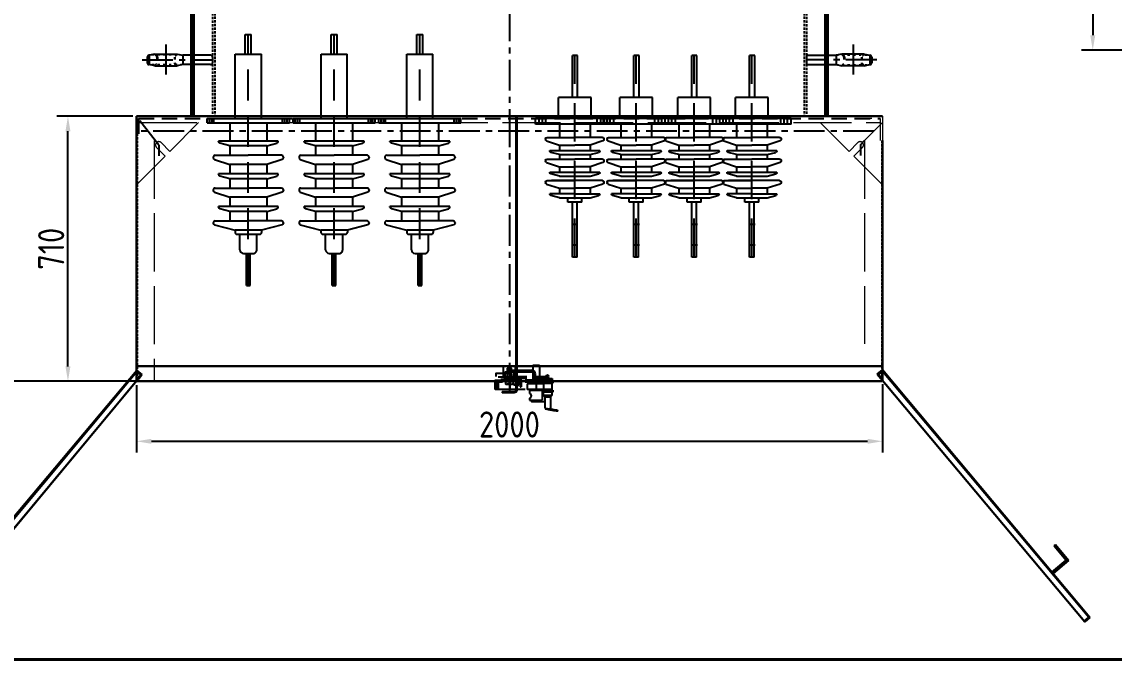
# Model space of a CAD drawing. Header units: millimetres. Extents: x 45841 to 102963, y -329287 to -163666.
# Drawn here: x 69249 to 72177, y -171162 to -169450 of the extents above; entities that cross this region are included whole.
import ezdxf

# ---------------------------------------------------------------- set-up
doc = ezdxf.new("R2010")
doc.units = ezdxf.units.MM
doc.header["$LTSCALE"] = 13
for name, pattern in [('ACAD_ISO02W100', [15, 12, -3]), ('ACAD_ISO03W100', [1.18, 0.47, -0.71]), ('C_CENTER_L', [3.45, 1.5, -0.15, 0.15, -0.15, 1.5]), ('CENTER', [50.8, 31.75, -6.35, 6.35, -6.35]), ('CENTERX2', [101.6, 63.5, -12.7, 12.7, -12.7]), ('DASHED', [0.75, 0.5, -0.25]), ('HIDDEN', [9.525, 6.35, -3.175])]:
    doc.linetypes.add(name, pattern=pattern)
doc.layers.get('0').update_dxf_attribs({"color": 1, "linetype": 'CENTER'})
for name, color, linetype in [('1', 4, 'Continuous'), ('4', 2, 'HIDDEN'), ('4虚线层', 6, 'DASHED'), ('PDF_几何图形', 7, 'Continuous'), ('粗实线', 4, 'Continuous'), ('虚线', 6, 'HIDDEN')]:
    doc.layers.add(name, color=color, linetype=linetype)
doc.layers.add('标注、文本', color=3, linetype='Continuous', lineweight=25)
doc.styles.get("Standard").update_dxf_attribs({"font": 'gbenor.shx', "bigfont": 'gbcbig.shx'})
doc.dimstyles.new('1-15', dxfattribs={"dimscale": 20, "dimtxt": 3.5, "dimasz": 2, "dimexe": 1.5, "dimexo": 0.5, "dimgap": 0.5, "dimtad": 1, "dimtoh": 1, "dimdec": 1, "dimdsep": 46, "dimtxsty": 'Standard', "dimcen": 2.5, "dimclrd": 3, "dimclre": 3, "dimclrt": 3, "dimadec": 0, "dimazin": 2, "dimtfac": 1, "dimtdec": 1, "dimtmove": 0, "dimatfit": 2, "dimfxl": 1, "dimarcsym": 0})

# ---------------------------------------------------------------- blocks, each defined once
blk = doc.blocks.new('A$C01AF0FBC')
at = {"layer": '1', "color": 1, "linetype": 'CENTERX2', "lineweight": -3, "ltscale": 0.1}
blk.add_line((20, 740), (20, 0), dxfattribs=at)
at = {"layer": '粗实线', "lineweight": 30}
for p, q in [((38, 740), (38, 7)), ((40, 740), (40, 7)), ((0, 2), (33, 2)), ((0, 2), (0, 0)), ((0, 0), (33, 0))]:
    blk.add_line(p, q, dxfattribs=at)
for radius in [7, 5]:
    blk.add_arc((33, 7), radius, 270, 0, dxfattribs=at)
blk = doc.blocks.new('A$C62CB6CE0')
at = {"layer": 'PDF_几何图形'}
for p, q in [((22.3, 119.3), (54.2, 119.3)), ((22.3, 119.3), (22.3, 89.9)), ((54.2, 119.3), (54.2, 89.9)), ((101.2, 122.2), (101.2, 108.9)), ((101.2, 122.2), (119, 122.2)), ((119, 122.2), (119, 86.6)), ((3.7, 101.1), (32.7, 101.1)), ((65.8, 89.9), (8.7, 89.9)), ((23.6, 92), (64.5, 92)), ((64.5, 89.9), (23.6, 89.9)), ((26.9, 104), (26.9, 85.3)), ((33.1, 104), (26.9, 104)), ((33.1, 114.7), (33.1, 104)), ((33.1, 112.2), (33.9, 111.4)), ((43.8, 111.4), (33.1, 111)), ((33.9, 111.4), (33.1, 111)), ((33.1, 111), (33.9, 110.6)), ((43.8, 110.6), (33.1, 110.2)), ((33.9, 110.6), (33.1, 110.2)), ((33.1, 108.5), (33.9, 108.1)), ((33.1, 101.5), (33.9, 101.1)), ((33.1, 98.6), (33.1, 80.4)), ((43, 112.2), (33.9, 111.4)), ((43, 111), (33.9, 110.6)), ((43, 110.2), (33.9, 109.7)), ((43, 109.3), (33.9, 108.9)), ((43, 108.5), (33.9, 108.1)), ((43, 107.7), (33.9, 107.3)), ((43, 106.9), (33.9, 106.4)), ((43, 105.6), (33.9, 105.2)), ((43, 104.8), (33.9, 104.4)), ((43, 104), (33.9, 103.5)), ((43, 103.1), (33.9, 102.7)), ((43, 102.3), (33.9, 101.9)), ((43, 101.5), (33.9, 101.1)), ((43, 101.5), (33.9, 101.1)), ((43, 101.5), (33.9, 101.1)), ((43, 100.7), (33.9, 100.2)), ((43, 99.4), (33.9, 99)), ((43.8, 111.4), (43, 111)), ((43, 111), (43.8, 110.6)), ((43.8, 110.6), (43, 110.2)), ((43.8, 109.7), (43, 109.3)), ((43.8, 108.9), (43, 108.5)), ((43.8, 108.1), (43, 107.7)), ((43.8, 107.3), (43, 106.9)), ((43.8, 106.4), (43, 105.6)), ((43.8, 105.2), (43, 104.8)), ((43.8, 104.4), (43, 104)), ((43.8, 103.5), (43, 103.1)), ((43.8, 102.7), (43, 102.3)), ((43.8, 101.9), (43, 101.5)), ((43.8, 101.1), (43, 100.7)), ((43.8, 100.2), (43, 99.4)), ((49.6, 104), (43.8, 104)), ((43.8, 99), (43.8, 80.4)), ((44.9, 109.3), (44.9, 104.8)), ((44.9, 109.3), (49.5, 109.3)), ((49.5, 104.8), (44.9, 104.8)), ((44.9, 92), (85.9, 92)), ((85.9, 89.9), (44.9, 89.9)), ((49.5, 109.3), (99.1, 109.3)), ((49.5, 104.8), (99.1, 104.8)), ((49.6, 104), (49.6, 85.3)), ((55.3, 104), (55.3, 87.4)), ((55.3, 104), (57.3, 104)), ((57.3, 104), (57.3, 87.4)), ((65.8, 89.9), (65.8, 87.4)), ((101.2, 104.4), (101.2, 82)), ((101.6, 92), (142.5, 92)), ((142.5, 89.9), (101.6, 89.9)), ((103.7, 100.2), (103.7, 91.1)), ((108.2, 100.2), (108.2, 91.1)), ((0, 82.5), (26.9, 82.5)), ((0, 82.5), (0, 57.6)), ((2.1, 80.4), (26.9, 80.4)), ((2.1, 80.4), (2.1, 55.2)), ((3.7, 57.6), (3.7, 76.7)), ((6.6, 80.4), (6.6, 55.2)), ((8.7, 77.9), (20.3, 77.9)), ((8.7, 77.9), (8.7, 57.6)), ((15.7, 85.3), (56.7, 85.3)), ((20.3, 80.4), (20.3, 77.9)), ((23.6, 87.4), (64.5, 87.4)), ((26.9, 80.4), (49.6, 80.4)), ((26.9, 80.4), (26.9, 78.3)), ((26.9, 78.3), (49.6, 78.3)), ((28.1, 78.3), (28.1, 73.4)), ((38.5, 78.3), (38.5, 73.4)), ((43, 82.5), (69.9, 82.5)), ((43, 80.4), (67.8, 80.4)), ((43.4, 71.3), (47.1, 71.3)), ((44.9, 87.4), (85.9, 87.4)), ((47.6, 71.7), (47.1, 71.3)), ((48.8, 78.3), (48.8, 73.4)), ((49.6, 80.4), (49.6, 78.3)), ((50.7, 71.7), (61.9, 71.7)), ((50.7, 71.7), (50.7, 69.2)), ((64.4, 69.2), (50.7, 69.2)), ((61.9, 85.3), (61.9, 71.7)), ((61.9, 85.3), (61.9, 71.7)), ((72.4, 85.3), (61.9, 85.3)), ((61.9, 69.2), (64.4, 69.2)), ((61.9, 69.2), (64.4, 69.2)), ((64.4, 69.2), (61.9, 69.2)), ((64.4, 87.4), (64.4, 69.2)), ((64.4, 87.4), (64.4, 69.2)), ((67.8, 80.4), (67.8, 64.3)), ((67.8, 64.3), (69.9, 64.3)), ((69.9, 82.5), (69.9, 64.3)), ((80.9, 82), (80.9, 76.7)), ((80.9, 82), (81.3, 82)), ((81.3, 76.7), (80.9, 76.7)), ((81.3, 82), (81.3, 76.7)), ((130.5, 82), (81.3, 82)), ((130.5, 76.7), (81.3, 76.7)), ((130.1, 72.1), (86.7, 72.1)), ((86.7, 72.1), (86.7, 57.6)), ((101.6, 87.4), (142.5, 87.4)), ((104.5, 76.7), (104.5, 72.1)), ((110.3, 80.4), (110.3, 55.2)), ((115.7, 76.7), (115.7, 72.1)), ((127.7, 76.7), (127.7, 73.8)), ((127.7, 73.8), (154.9, 73.8)), ((130.1, 73.8), (130.1, 57.6)), ((130.5, 82), (130.5, 76.7)), ((130.5, 82), (131.8, 82)), ((131.8, 76.7), (130.5, 76.7)), ((131.8, 82), (131.8, 76.7)), ((151.6, 82), (131.8, 82)), ((151.6, 76.7), (131.8, 76.7)), ((135.5, 84.1), (135.5, 78.3)), ((146.3, 84.1), (146.3, 78.3)), ((151.6, 82), (151.6, 76.7)), ((152.5, 73.8), (152.5, 57.6)), ((153.7, 86.6), (153.7, 82)), ((153.7, 76.7), (154.9, 76.7)), ((154.9, 76.7), (154.9, 73.8)), ((23.2, 57.6), (3.7, 57.6)), ((60, 57.6), (19, 57.6)), ((40.1, 57.6), (38, 57.6)), ((81.3, 57.6), (40.4, 57.6)), ((130.1, 57.6), (86.7, 57.6)), ((92.5, 55.2), (92.5, 46.5)), ((92.5, 55.2), (126.8, 55.2)), ((92.5, 46.5), (93.3, 46.5)), ((92.5, 33.7), (92.5, 28.3)), ((93.3, 33.7), (92.5, 33.7)), ((138, 57.6), (97, 57.6)), ((103.7, 57.6), (103.7, 55.2)), ((116.5, 57.6), (116.5, 55.2)), ((126.8, 55.2), (126.8, 28.3)), ((129.3, 47.3), (126.8, 47.3)), ((127.7, 55.2), (127.7, 49.8)), ((141.3, 55.2), (127.7, 55.2)), ((141.3, 49.8), (127.7, 49.8)), ((129.3, 41.9), (152.9, 41.9)), ((141.3, 57.6), (130.1, 57.6)), ((132.2, 57.6), (132.2, 55.2)), ((133.9, 37.4), (141.3, 37.4)), ((152.5, 57.6), (141.3, 57.6)), ((154.9, 55.2), (141.3, 55.2)), ((154.9, 49.8), (141.3, 49.8)), ((141.3, 37.4), (148.7, 37.4)), ((150.4, 57.6), (150.4, 55.2)), ((152.9, 49), (152.9, 41.9)), ((152.9, 41.5), (152.9, 41.9)), ((154.9, 55.2), (154.9, 49.8)), ((92.5, 28.3), (126.8, 28.3)), ((133.9, 29.1), (133.9, 7.2)), ((148.7, 29.1), (148.7, 7.2))]:
    blk.add_line(p, q, dxfattribs=at)
for points in [[(3.7, 91.6), (3.7, 101.1), (4.1, 100.7)], [(33.1, 114.7), (43.8, 114.7), (43.8, 104)], [(33.1, 112.2), (43, 112.2), (43.8, 111.4)], [(43, 110.2), (43.8, 109.7), (33.1, 109.3)], [(33.1, 110.2), (33.9, 109.7), (33.1, 109.3)], [(43, 109.3), (43.8, 108.9), (33.1, 108.5)], [(33.1, 109.3), (33.9, 108.9), (33.1, 108.5)], [(43, 108.5), (43.8, 108.1), (33.1, 107.7)], [(43, 108.5), (33.9, 108.1), (33.1, 107.7)], [(43, 107.7), (43.8, 107.3), (33.1, 106.9)], [(33.1, 107.7), (33.9, 107.3), (33.1, 106.9)], [(43, 106.9), (43.8, 106.4), (33.1, 105.6)], [(33.1, 106.9), (33.9, 106.4), (33.1, 105.6)], [(43, 105.6), (43.8, 105.2), (33.1, 104.8)], [(33.1, 105.6), (33.9, 105.2), (33.1, 104.8)], [(43, 104.8), (43.8, 104.4), (33.1, 104)], [(33.1, 104.8), (33.9, 104.4), (33.1, 104)], [(43, 104), (43.8, 103.5), (33.1, 103.1)], [(33.1, 104), (33.9, 103.5), (33.1, 103.1)], [(43, 103.1), (43.8, 102.7), (33.1, 102.3)], [(33.1, 103.1), (33.9, 102.7), (33.1, 102.3)], [(43, 102.3), (43.8, 101.9), (33.1, 101.5)], [(33.1, 102.3), (33.9, 101.9), (33.1, 101.5)], [(43, 101.5), (43.8, 101.1), (33.1, 100.7)], [(43, 101.5), (33.9, 101.1), (33.1, 100.7)], [(43, 100.7), (43.8, 100.2), (33.1, 99.4)], [(33.1, 100.7), (33.9, 100.2), (33.1, 99.4)], [(43, 99.4), (43.8, 99), (33.1, 98.6)], [(33.1, 99.4), (33.9, 99), (33.1, 98.6)], [(40.1, 93.6), (40.1, 57.6), (40.5, 57.2)], [(108.2, 100.2), (100.4, 109.3), (99.1, 109.3)], [(103.7, 100.2), (103.7, 101.5), (103.3, 101.9), (103.3, 102.3), (102.8, 103.1), (102.4, 103.5), (102, 104), (101.6, 104.4), (100.8, 104.4), (100.4, 104.8), (99.1, 104.8)], [(103.7, 91.1), (111.5, 82), (112.8, 82)], [(108.2, 91.1), (108.2, 89.9), (109, 89.1), (109, 88.2), (109.5, 87.8), (109.9, 87.4), (110.7, 87.4), (111.1, 87), (111.5, 86.6), (112.8, 86.6), (153.7, 86.6)], [(28.1, 73.4), (28.5, 72.9), (28.9, 72.5), (29.4, 72.5), (29.8, 72.1), (30.2, 72.1), (30.6, 71.7), (31.4, 71.7), (31.8, 71.3), (33.1, 71.3)], [(28.1, 73.4), (28.1, 72.9), (28.5, 72.5), (28.5, 72.1), (28.9, 72.1), (28.9, 71.7), (29.4, 71.7)], [(28.9, 71.7), (29.8, 71.3), (33.1, 71.3)], [(43.4, 71.3), (33.1, 71.3), (34.7, 71.3), (35.2, 71.7), (36, 71.7), (36.4, 72.1), (36.8, 72.1), (37.2, 72.5), (37.6, 72.5), (38, 72.9), (38.5, 73.4)], [(38.5, 73.4), (38.9, 72.9), (39.7, 72.1), (40.1, 72.1), (40.9, 71.7), (41.8, 71.7), (42.2, 71.3), (43.4, 71.3)], [(43.4, 71.3), (45.1, 71.3), (45.5, 71.7), (46.3, 71.7), (46.7, 72.1), (47.1, 72.1), (47.6, 72.5), (48, 72.5), (48.4, 72.9), (48.8, 73.4)], [(47.6, 71.7), (47.6, 72.1), (48, 72.1), (48, 72.5), (48.4, 72.5), (48.4, 72.9), (48.8, 73.4)], [(151.6, 82), (153.7, 82), (153.7, 76.7), (151.6, 76.7)], [(93.3, 46.5), (94.2, 46.1), (95, 44.8), (96.2, 43.2), (97, 39.9), (96.2, 36.5), (95, 34.9), (94.2, 34.1), (93.3, 33.7)], [(130.5, 49.8), (129.7, 49.8), (129.7, 49.4), (129.3, 49), (129.3, 41.9), (129.7, 41.9), (129.7, 41.5), (133.9, 37.4), (133.9, 29.1)], [(152.9, 41.5), (148.7, 37.4), (148.7, 29.1)], [(152.9, 49), (152.9, 49.8), (152.1, 49.8)], [(97.9, 28.3), (97.9, 24.6), (133.9, 24.6)], [(133.9, 7.2), (148.3, 5.5), (148.7, 7.2)]]:
    blk.add_lwpolyline(points, dxfattribs=at)
blk.add_lwpolyline([(25.6, 85.3), (50.9, 85.3), (50.9, 82.5), (25.6, 82.5)], close=True, dxfattribs=at)
for points in [[(108.2, 101.5), (106.4, 106.8), (105.9, 107.6), (100.4, 109.3)], [(103.7, 89.9), (104.6, 86), (107.7, 83), (111.5, 82)], [(140.5, 96.1), (138.4, 96.1), (136.7, 94.4), (136.7, 92.4)], [(136.7, 92.4), (136.7, 90.3), (138.4, 88.2), (140.5, 88.2)], [(144.6, 92.4), (144.6, 94.4), (142.5, 96.1), (140.5, 96.1)], [(140.5, 88.2), (142.5, 88.2), (144.6, 90.3), (144.6, 92.4)], [(134.3, 5.5), (171.8, -1.9), (181.4, -1.8), (148.3, 5.5)]]:
    blk.add_open_spline(points, degree=3, dxfattribs=at)
blk = doc.blocks.new('*D1753')
at = {"layer": 'Defpoints', "color": 0, "transparency": 16777216}
for p in [(69555.9, -170412.5), (71555.9, -170410.6), (71555.9, -170573.3)]:
    blk.add_point(p, dxfattribs=at)
at = {"layer": '标注、文本', "color": 3, "lineweight": -2, "transparency": 16777216}
for p, q in [((69555.9, -170422.5), (69555.9, -170603.3)), ((71555.9, -170420.6), (71555.9, -170603.3)), ((69595.9, -170573.3), (71515.9, -170573.3))]:
    blk.add_line(p, q, dxfattribs=at)
at = {"layer": '标注、文本', "color": 3, "transparency": 16777216}
for points in [[(69595.9, -170566.7), (69595.9, -170580), (69555.9, -170573.3)], [(71515.9, -170566.7), (71515.9, -170580), (71555.9, -170573.3)]]:
    blk.add_solid(points, dxfattribs=at)
at = {"layer": '标注、文本', "color": 3, "transparency": 16777216, "insert": (70555.9, -170528.3), "char_height": 70, "attachment_point": 5}
blk.add_mtext('2000', dxfattribs=at)
blk = doc.blocks.new('*D1754')
at = {"layer": 'Defpoints', "color": 0, "transparency": 16777216}
for p in [(69372.4, -169702.5), (69555.9, -169702.5), (69555.9, -170412.5)]:
    blk.add_point(p, dxfattribs=at)
at = {"layer": '标注、文本', "color": 3, "lineweight": -2, "transparency": 16777216}
for p, q in [((69545.9, -169702.5), (69342.4, -169702.5)), ((69372.4, -170372.5), (69372.4, -169742.5)), ((69545.9, -170412.5), (69342.4, -170412.5))]:
    blk.add_line(p, q, dxfattribs=at)
at = {"layer": '标注、文本', "color": 3, "transparency": 16777216}
for points in [[(69365.7, -169742.5), (69379, -169742.5), (69372.4, -169702.5)], [(69365.7, -170372.5), (69379, -170372.5), (69372.4, -170412.5)]]:
    blk.add_solid(points, dxfattribs=at)
at = {"layer": '标注、文本', "color": 3, "transparency": 16777216, "insert": (69327.4, -170057.5), "char_height": 70, "attachment_point": 5, "rotation": 90}
blk.add_mtext('710', dxfattribs=at)
blk = doc.blocks.new('低压套管12')
at = {"layer": '1', "color": 0}
for p, q in [((-23920, -26773.5), (-23920, -26941.5)), ((-23920, -26773.5), (-23908, -26773.5)), ((-23908, -26773.5), (-23908, -26941.5)), ((-24048.4, -26797), (-24057.5, -26824.5)), ((-24044.3, -26794.8), (-24045.2, -26794.8)), ((-24002.2, -26797), (-24011.3, -26824.5)), ((-23998.1, -26794.8), (-23999, -26794.8)), ((-23956, -26797), (-23965.1, -26824.5)), ((-23951.9, -26794.8), (-23952.8, -26794.8)), ((-23920, -26781.5), (-23908, -26781.5)), ((-23920, -26795.5), (-23908, -26795.5)), ((-24077.8, -26824.5), (-24073.1, -26806.4)), ((-24069.9, -26804), (-24069.1, -26804)), ((-24069.1, -26857.5), (-24069.1, -26804)), ((-24041, -26798.1), (-24041, -26857.5)), ((-24041, -26807.5), (-24041, -26907.5)), ((-24031.6, -26824.5), (-24026.9, -26806.4)), ((-24023.7, -26804), (-24022.9, -26804)), ((-24022.9, -26910.9), (-24022.9, -26804)), ((-23994.8, -26798.1), (-23994.8, -26857.5)), ((-23985.4, -26824.5), (-23980.7, -26806.4)), ((-23977.5, -26804), (-23976.7, -26804)), ((-23976.7, -26910.9), (-23976.7, -26804)), ((-23948.6, -26798.1), (-23948.6, -26857.5)), ((-24087.2, -26842.5), (-24087.2, -26872.5)), ((-24087.2, -26842.5), (-24077.8, -26842.5)), ((-24077.8, -26890.5), (-24077.8, -26824.5)), ((-24057.5, -26824.5), (-24069.1, -26824.5)), ((-24057.5, -26824.5), (-24057.5, -26857.5)), ((-24031.6, -26890.5), (-24031.6, -26824.5)), ((-24011.3, -26824.5), (-24022.9, -26824.5)), ((-24011.3, -26824.5), (-24011.3, -26857.5)), ((-23985.4, -26824.5), (-23994.8, -26824.5)), ((-23985.4, -26890.5), (-23985.4, -26824.5)), ((-23965.1, -26824.5), (-23976.7, -26824.5)), ((-23965.1, -26824.5), (-23965.1, -26857.5)), ((-23920, -26824.5), (-23948.6, -26824.5)), ((-23908, -26822.5), (-23863, -26822.5)), ((-23863, -26822.5), (-23863, -26892.5)), ((-24205, -26852.5), (-24205, -26862.5)), ((-24205, -26852.5), (-24087.2, -26852.5)), ((-24205, -26862.5), (-24087.2, -26862.5)), ((-24069.1, -26857.5), (-24069.1, -26910.9)), ((-24057.5, -26890.5), (-24057.5, -26857.5)), ((-24041, -26916.9), (-24041, -26857.5)), ((-24011.3, -26890.5), (-24011.3, -26857.5)), ((-23994.8, -26916.9), (-23994.8, -26857.5)), ((-23965.1, -26890.5), (-23965.1, -26857.5)), ((-23948.6, -26916.9), (-23948.6, -26857.5)), ((-23863, -26851.5), (-23773, -26851.5)), ((-23863, -26862.5), (-23773, -26862.5)), ((-23773, -26851.5), (-23773, -26862.5)), ((-24087.2, -26872.5), (-24077.8, -26872.5)), ((-24077.8, -26890.5), (-24073.1, -26908.5)), ((-24057.5, -26890.5), (-24069.1, -26890.5)), ((-24048.4, -26917.9), (-24057.5, -26890.5)), ((-24031.6, -26890.5), (-24026.9, -26908.5)), ((-24011.3, -26890.5), (-24022.9, -26890.5)), ((-24002.2, -26917.9), (-24011.3, -26890.5)), ((-23985.4, -26890.5), (-23994.8, -26890.5)), ((-23985.4, -26890.5), (-23980.7, -26908.5)), ((-23965.1, -26890.5), (-23976.7, -26890.5)), ((-23956, -26917.9), (-23965.1, -26890.5)), ((-23920, -26890.5), (-23948.6, -26890.5)), ((-24069.9, -26910.9), (-24069.1, -26910.9)), ((-24023.7, -26910.9), (-24022.9, -26910.9)), ((-23977.5, -26910.9), (-23976.7, -26910.9)), ((-23948.6, -26913.6), (-23949.2, -26913.6)), ((-23908, -26892.5), (-23863, -26892.5)), ((-24044.3, -26920.2), (-24045.2, -26920.2)), ((-23998.1, -26920.2), (-23999, -26920.2)), ((-23951.9, -26920.2), (-23952.8, -26920.2)), ((-23920, -26919.5), (-23908, -26919.5)), ((-23920, -26933.5), (-23908, -26933.5)), ((-23920, -26941.5), (-23908, -26941.5))]:
    blk.add_line(p, q, dxfattribs=at)
for centre, major_axis, start_param, end_param in [((-24045.2, -26798.1), (-2.33, -2.33), 3.926991, 5.176036), ((-24044.3, -26798.1), (-2.33, -2.33), 2.356194, 3.926991), ((-23999, -26798.1), (-2.33, -2.33), 3.926991, 5.176036), ((-23998.1, -26798.1), (-2.33, -2.33), 2.356194, 3.926991), ((-23952.8, -26798.1), (-2.33, -2.33), 3.926991, 5.176036), ((-23951.9, -26798.1), (-2.33, -2.33), 2.356194, 3.926991), ((-24069.9, -26807.3), (-2.33, 2.33), 5.497787, 6.808483), ((-24023.7, -26807.3), (-2.33, 2.33), 5.497787, 6.808483), ((-23977.5, -26807.3), (-2.33, 2.33), 5.497787, 6.808483), ((-24069.9, -26907.6), (-2.33, -2.33), -0.525298, 0.785398), ((-24023.7, -26907.6), (-2.33, -2.33), -0.525298, 0.785398), ((-23977.5, -26907.6), (-2.33, -2.33), -0.525298, 0.785398), ((-24045.2, -26916.9), (-2.33, 2.33), 1.107149, 2.356194), ((-24044.3, -26916.9), (-2.33, -2.33), 0.785398, 2.356194), ((-23999, -26916.9), (-2.33, 2.33), 1.107149, 2.356194), ((-23998.1, -26916.9), (-2.33, -2.33), 0.785398, 2.356194), ((-23952.8, -26916.9), (-2.33, -2.33), -0.463648, 0.785398), ((-23951.9, -26916.9), (-2.33, -2.33), 0.785398, 2.356194)]:
    blk.add_ellipse(centre, major_axis=major_axis, ratio=1, start_param=start_param, end_param=end_param, dxfattribs=at)
at = {"layer": '4', "color": 1}
for p, q in [((-23920, -26788.5), (-23908, -26788.5)), ((-24205, -26857.5), (-23773, -26857.5)), ((-24179.6, -26850.5), (-24179.6, -26864.5)), ((-24135.1, -26850.5), (-24135.1, -26864.5)), ((-23920, -26926.5), (-23908, -26926.5))]:
    blk.add_line(p, q, dxfattribs=at)
blk = doc.blocks.new('10000高压套管俯视图')
at = {"layer": '1', "color": 0}
for p, q in [((-33981.6, -63265), (-33981.6, -63485)), ((-33981.6, -63265), (-33969.6, -63265)), ((-33969.6, -63265), (-33969.6, -63485)), ((-34254.9, -63284.4), (-34268.6, -63339.6)), ((-34248.8, -63281), (-34250.2, -63281)), ((-34243.9, -63285.9), (-34243.9, -63375)), ((-34218.9, -63325.5), (-34211.7, -63298.5)), ((-34206.9, -63294.8), (-34205.7, -63294.8)), ((-34205.7, -63455.2), (-34205.7, -63294.8)), ((-34167, -63284.4), (-34180.7, -63325.5)), ((-34160.9, -63281), (-34162.3, -63281)), ((-34156, -63285.9), (-34156, -63375)), ((-34131, -63325.5), (-34123.8, -63298.5)), ((-34119, -63294.8), (-34117.9, -63294.8)), ((-34117.9, -63455.2), (-34117.9, -63294.8)), ((-34079.1, -63284.4), (-34092.9, -63325.5)), ((-34073.1, -63281), (-34074.4, -63281)), ((-34068.1, -63285.9), (-34068.1, -63375)), ((-34043.1, -63325.5), (-34035.9, -63298.5)), ((-34031.1, -63294.8), (-34030, -63294.8)), ((-34030, -63455.2), (-34030, -63294.8)), ((-33981.6, -63280), (-33981.6, -63470)), ((-34218.9, -63325.5), (-34243.9, -63325.5)), ((-34218.9, -63424.5), (-34218.9, -63325.5)), ((-34180.7, -63325.5), (-34205.7, -63325.5)), ((-34180.7, -63424.5), (-34180.7, -63325.5)), ((-34131, -63325.5), (-34156, -63325.5)), ((-34131, -63424.5), (-34131, -63325.5)), ((-34092.9, -63325.5), (-34117.9, -63325.5)), ((-34092.9, -63424.5), (-34092.9, -63325.5)), ((-34043.1, -63325.5), (-34068.1, -63325.5)), ((-34043.1, -63424.5), (-34043.1, -63325.5)), ((-34005, -63325.5), (-34030, -63325.5)), ((-33981.6, -63325.5), (-34024.5, -63325.5)), ((-34331.1, -63362.1), (-34331.1, -63388)), ((-34321.1, -63352.1), (-34279.6, -63352.1)), ((-34279.6, -63344.6), (-34279.6, -63405.5)), ((-34268.6, -63339.6), (-34274.6, -63339.6)), ((-34268.6, -63410.5), (-34268.6, -63339.6)), ((-33969.6, -63340), (-33797.6, -63340)), ((-33797.6, -63340), (-33797.6, -63410)), ((-34416.6, -63370), (-34416.6, -63380)), ((-34416.6, -63370), (-34331.1, -63370)), ((-34416.6, -63380), (-34331.1, -63380)), ((-34243.9, -63464.1), (-34243.9, -63375)), ((-34156, -63464.1), (-34156, -63375)), ((-34068.1, -63464.1), (-34068.1, -63375)), ((-33797.6, -63367), (-33744.6, -63367)), ((-33797.6, -63383), (-33744.6, -63383)), ((-33744.6, -63367), (-33744.6, -63383)), ((-34321.1, -63398), (-34279.6, -63398)), ((-34268.6, -63410.5), (-34274.6, -63410.5)), ((-34254.9, -63465.7), (-34268.6, -63410.5)), ((-33969.6, -63410), (-33797.6, -63410)), ((-34218.9, -63424.5), (-34243.9, -63424.5)), ((-34218.9, -63424.5), (-34211.7, -63451.6)), ((-34180.7, -63424.5), (-34205.7, -63424.5)), ((-34167, -63465.7), (-34180.7, -63424.5)), ((-34131, -63424.5), (-34156, -63424.5)), ((-34131, -63424.5), (-34123.8, -63451.6)), ((-34092.9, -63424.5), (-34117.9, -63424.5)), ((-34079.1, -63465.7), (-34092.9, -63424.5)), ((-34043.1, -63424.5), (-34068.1, -63424.5)), ((-34043.1, -63424.5), (-34035.9, -63451.6)), ((-34005, -63424.5), (-34030, -63424.5)), ((-33981.6, -63424.5), (-34024.5, -63424.5)), ((-34248.8, -63469.1), (-34250.2, -63469.1)), ((-34206.9, -63455.2), (-34205.7, -63455.2)), ((-34160.9, -63469.1), (-34162.3, -63469.1)), ((-34119, -63455.2), (-34117.9, -63455.2)), ((-34073.1, -63469.1), (-34074.4, -63469.1)), ((-34031.1, -63455.2), (-34030, -63455.2)), ((-33981.6, -63485), (-33969.6, -63485))]:
    blk.add_line(p, q, dxfattribs=at)
for centre, radius, start, end in [((-34321.1, -63362.1), 10, 90.0039, 180), ((-34274.6, -63344.6), 5, 90, 180.0039), ((-34321.1, -63388), 10, 180, 270.0039), ((-34274.6, -63405.5), 5, 180.0039, 270.0039)]:
    blk.add_arc(centre, radius, start, end, dxfattribs=at)
for centre, major_axis, start_param, end_param in [((-34250.2, -63285.9), (-3.5, -3.5), 3.926991, 5.176036), ((-34248.8, -63285.9), (-3.5, -3.5), 2.356194, 3.926991), ((-34206.9, -63299.8), (-3.5, 3.5), 5.497787, 6.808483), ((-34162.3, -63285.9), (-3.5, -3.5), 3.926991, 5.176036), ((-34160.9, -63285.9), (-3.5, -3.5), 2.356194, 3.926991), ((-34119, -63299.8), (-3.5, 3.5), 5.497787, 6.808483), ((-34074.4, -63285.9), (-3.5, -3.5), 3.926991, 5.176036), ((-34073.1, -63285.9), (-3.5, -3.5), 2.356194, 3.926991), ((-34031.1, -63299.8), (-3.5, 3.5), 5.497787, 6.808483), ((-34206.9, -63450.3), (-3.5, -3.5), -0.525298, 0.785398), ((-34119, -63450.3), (-3.5, -3.5), -0.525298, 0.785398), ((-34031.1, -63450.3), (-3.5, -3.5), -0.525298, 0.785398), ((-34250.2, -63464.1), (-3.5, 3.5), 1.107149, 2.356194), ((-34248.8, -63464.1), (-3.5, -3.5), 0.785398, 2.356194), ((-34162.3, -63464.1), (-3.5, 3.5), 1.107149, 2.356194), ((-34160.9, -63464.1), (-3.5, -3.5), 0.785398, 2.356194), ((-34074.4, -63464.1), (-3.5, 3.5), 1.107149, 2.356194), ((-34073.1, -63464.1), (-3.5, -3.5), 0.785398, 2.356194)]:
    blk.add_ellipse(centre, major_axis=major_axis, ratio=1, start_param=start_param, end_param=end_param, dxfattribs=at)
at = {"layer": '4', "color": 1}
for p, q in [((-33981.6, -63271), (-33969.6, -63271)), ((-33981.6, -63277), (-33969.6, -63277)), ((-33981.6, -63283), (-33969.6, -63283)), ((-34416.6, -63375), (-33744.6, -63375)), ((-34400.6, -63370), (-34400.6, -63380)), ((-34356.1, -63370), (-34356.1, -63380)), ((-33981.6, -63467), (-33969.6, -63467)), ((-33981.6, -63473), (-33969.6, -63473)), ((-33981.6, -63479), (-33969.6, -63479))]:
    blk.add_line(p, q, dxfattribs=at)
blk = doc.blocks.new('*D1759')
at = {"layer": 'Defpoints', "color": 0, "transparency": 16777216}
for p in [(72546, -168365.8), (72119.5, -169525.6), (72455.9, -169525.6)]:
    blk.add_point(p, dxfattribs=at)
at = {"layer": '标注、文本', "color": 3, "lineweight": -2, "transparency": 16777216}
for p, q in [((72536, -168365.8), (72089.5, -168365.8)), ((72119.5, -168405.8), (72119.5, -169485.6)), ((72445.9, -169525.6), (72089.5, -169525.6))]:
    blk.add_line(p, q, dxfattribs=at)
at = {"layer": '标注、文本', "color": 3, "transparency": 16777216}
for points in [[(72112.8, -168405.8), (72126.2, -168405.8), (72119.5, -168365.8)], [(72112.8, -169485.6), (72126.2, -169485.6), (72119.5, -169525.6)]]:
    blk.add_solid(points, dxfattribs=at)
at = {"layer": '标注、文本', "color": 3, "transparency": 16777216, "insert": (72074.5, -168945.7), "char_height": 70, "attachment_point": 5, "rotation": 90}
blk.add_mtext('1495', dxfattribs=at)
blk = doc.blocks.new('*D1762')
at = {"layer": 'Defpoints', "color": 0, "transparency": 16777216}
for p in [(69925.9, -168431.9), (69204.9, -170412.5), (69925.9, -170412.5)]:
    blk.add_point(p, dxfattribs=at)
at = {"layer": '标注、文本', "color": 3, "lineweight": -2, "transparency": 16777216}
for p, q in [((69915.9, -168431.9), (69174.9, -168431.9)), ((69204.9, -168471.9), (69204.9, -170372.5)), ((69915.9, -170412.5), (69174.9, -170412.5))]:
    blk.add_line(p, q, dxfattribs=at)
at = {"layer": '标注、文本', "color": 3, "transparency": 16777216}
for points in [[(69198.2, -168471.9), (69211.5, -168471.9), (69204.9, -168431.9)], [(69198.2, -170372.5), (69211.5, -170372.5), (69204.9, -170412.5)]]:
    blk.add_solid(points, dxfattribs=at)
at = {"layer": '标注、文本', "color": 3, "transparency": 16777216, "insert": (69159.9, -169422.2), "char_height": 70, "attachment_point": 5, "rotation": 90}
blk.add_mtext('1990', dxfattribs=at)

msp = doc.modelspace()

# ---------------------------------------------------------------- linework, layer by layer
at = {"color": 2, "linetype": 'ACAD_ISO02W100', "lineweight": 13}
for p, q in [((69630.883, -169708.461), (69636.883, -169708.461)), ((71526.9, -169708.461), (71520.9, -169708.461)), ((71549.9, -169708.461), (71549.9, -169767.461)), ((71555.9, -169702.461), (71555.9, -169767.461)), ((69561.9, -169719.461), (71549.9, -169719.461)), ((69645.619, -169796.453), (69722.61, -169719.461)), ((71466.18, -169796.453), (71389.189, -169719.461)), ((71507.9, -169767.461), (71555.9, -169719.461)), ((69603.9, -169767.461), (69603.9, -170412.461)), ((71507.9, -169767.461), (71507.9, -170312.461)), ((69632.891, -169809.181), (69609.556, -169785.846)), ((69645.619, -169796.453), (69622.284, -169773.118)), ((71466.18, -169796.453), (71489.515, -169773.118)), ((71478.908, -169809.181), (71502.243, -169785.846)), ((69557.9, -169884.172), (69632.891, -169809.181)), ((71553.9, -169884.172), (71478.908, -169809.181))]:
    msp.add_line(p, q, dxfattribs=at)
for centre, start, end in [((69615.92, -169779.482), 45, 225), ((71495.879, -169779.482), 315, 135)]:
    msp.add_arc(centre, 9, start, end, dxfattribs=at)
at = {"layer": '1', "color": 1, "linetype": 'CENTERX2', "lineweight": -3, "ltscale": 0.1}
for p, q in [((70555.9, -168626.461), (70555.9, -169709.461)), ((69634.908, -169510.126), (69634.908, -169590.818)), ((71476.891, -169510.126), (71476.891, -169590.818)), ((69571.287, -169551.461), (69759.9, -169551.461)), ((71540.512, -169551.461), (71351.9, -169551.461)), ((69615.92, -169779.482), (69555.9, -169702.461)), ((71532.9, -169742.461), (69561.9, -169742.461)), ((71496.586, -169778.775), (71507.9, -169767.461)), ((69615.92, -169779.482), (69615.92, -169808.437)), ((71496.586, -169778.775), (71496.586, -169807.73))]:
    msp.add_line(p, q, dxfattribs=at)
at = {"layer": '1', "const_width": 8.634}
msp.add_lwpolyline([(68377.085, -171158.034), (77849.405, -171158.034), (77849.405, -164349.804), (68377.085, -164349.804), (68377.085, -171158.034)], dxfattribs=at)
at = {"layer": '4虚线层'}
for p, q in [((69759.9, -168948.461), (69759.9, -169702.461)), ((69765.9, -168938.069), (69765.9, -169702.461)), ((71345.9, -168938.069), (71345.9, -169702.461)), ((71351.9, -168948.461), (71351.9, -169702.461)), ((71350.9, -169702.461), (69760.9, -169702.461)), ((71315.9, -169702.461), (69795.9, -169702.461)), ((69557.9, -169719.461), (69557.9, -170410.084)), ((71553.9, -169767.461), (71553.9, -170412.461))]:
    msp.add_line(p, q, dxfattribs=at)
at = {"layer": 'PDF_几何图形'}
for p, q in [((69557.016, -170383.18), (69030.173, -171010.798)), ((69557.016, -170383.18), (69570.663, -170394.76)), ((71555.9, -170382.271), (71541.838, -170393.851)), ((71555.486, -170385.58), (71545.147, -170394.264)), ((71555.486, -170385.58), (72108.629, -171044.66)), ((71555.9, -170382.271), (72111.937, -171045.073)), ((69557.016, -170386.489), (69033.482, -171010.798)), ((69570.663, -170394.76), (69047.543, -171022.791)), ((69557.016, -170386.489), (69567.768, -170395.174)), ((69567.768, -170395.174), (69560.324, -170403.859)), ((69560.324, -170403.859), (69561.978, -170405.513)), ((69570.663, -170394.76), (69561.978, -170405.513)), ((71541.838, -170393.851), (72097.876, -171056.653)), ((71541.838, -170393.851), (71550.523, -170404.604)), ((71545.147, -170394.264), (71552.177, -170402.949)), ((71552.177, -170402.949), (71550.523, -170404.604)), ((72019.712, -170850.698), (72016.404, -170853.593)), ((72019.712, -170850.698), (72054.865, -170892.468)), ((72054.865, -170892.468), (72013.095, -170927.207)), ((72108.629, -171044.66), (72096.222, -171054.999)), ((72096.222, -171054.999), (72097.876, -171056.653)), ((72111.937, -171045.073), (72097.876, -171056.653))]:
    msp.add_line(p, q, dxfattribs=at)
msp.add_lwpolyline([(72016.404, -170853.593), (72048.248, -170891.641), (72010.2, -170923.899), (72013.095, -170927.207)], dxfattribs=at)
at = {"layer": '标注、文本', "color": 4, "lineweight": 30}
for p, q in [((69702.9, -168879.461), (69702.9, -169702.461)), ((69704.9, -168879.461), (69704.9, -169702.461)), ((69709.9, -168879.461), (69709.9, -169702.461)), ((71401.9, -168879.461), (71401.9, -169702.461)), ((71406.9, -168879.461), (71406.9, -169702.461)), ((71408.9, -168879.461), (71408.9, -169702.461)), ((69555.9, -169702.461), (71555.9, -169702.461)), ((69555.9, -169702.461), (69555.9, -169767.461)), ((71555.9, -170382.271), (71541.838, -170393.851)), ((71555.486, -170385.58), (71545.147, -170394.264)), ((71555.486, -170385.58), (72108.629, -171044.66)), ((71555.9, -170382.271), (72111.937, -171045.073)), ((71541.838, -170393.851), (72097.876, -171056.653)), ((71541.838, -170393.851), (71550.523, -170404.604)), ((71545.147, -170394.264), (71552.177, -170402.949)), ((71552.177, -170402.949), (71550.523, -170404.604)), ((72019.712, -170850.698), (72016.404, -170853.593)), ((72019.712, -170850.698), (72054.865, -170892.468)), ((72054.865, -170892.468), (72013.095, -170927.207)), ((72108.629, -171044.66), (72096.222, -171054.999)), ((72096.222, -171054.999), (72097.876, -171056.653)), ((72111.937, -171045.073), (72097.876, -171056.653))]:
    msp.add_line(p, q, dxfattribs=at)
at = {"layer": '标注、文本'}
for p, q in [((69605.158, -169535.961), (69590.158, -169538.961)), ((69605.158, -169535.961), (69665.158, -169535.961)), ((69665.158, -169535.961), (69680.158, -169538.961)), ((71446.641, -169535.961), (71431.641, -169538.961)), ((71506.641, -169535.961), (71446.641, -169535.961)), ((71506.641, -169535.961), (71521.641, -169538.961)), ((69584.917, -169543.961), (69584.917, -169558.961)), ((69590.158, -169538.961), (69590.158, -169563.961)), ((69605.158, -169566.961), (69590.158, -169563.961)), ((69680.158, -169563.961), (69665.158, -169566.961)), ((69754.9, -169538.961), (69680.158, -169538.961)), ((69680.158, -169538.961), (69680.158, -169563.961)), ((69754.9, -169563.961), (69680.158, -169563.961)), ((69759.9, -169543.961), (69759.9, -169558.961)), ((71351.9, -169543.961), (71351.9, -169558.961)), ((71356.9, -169538.961), (71431.641, -169538.961)), ((71356.9, -169563.961), (71431.641, -169563.961)), ((71431.641, -169538.961), (71431.641, -169563.961)), ((71431.641, -169563.961), (71446.641, -169566.961)), ((71506.641, -169566.961), (71521.641, -169563.961)), ((71521.641, -169538.961), (71521.641, -169563.961)), ((71526.882, -169543.961), (71526.882, -169558.961)), ((69605.158, -169566.961), (69665.158, -169566.961)), ((71506.641, -169566.961), (71446.641, -169566.961))]:
    msp.add_line(p, q, dxfattribs=at)
at = {"layer": '标注、文本', "color": 2, "linetype": 'ACAD_ISO03W100', "lineweight": 18}
for p, q in [((69680.158, -169538.961), (69589.917, -169538.961)), ((69680.158, -169563.961), (69589.917, -169563.961)), ((69610.158, -169543.961), (69610.158, -169558.961)), ((69613.158, -169543.961), (69613.158, -169558.961)), ((69657.158, -169543.961), (69657.158, -169558.961)), ((69660.158, -169543.961), (69660.158, -169558.961)), ((71431.641, -169538.961), (71521.882, -169538.961)), ((71431.641, -169563.961), (71521.882, -169563.961)), ((71451.641, -169543.961), (71451.641, -169558.961)), ((71454.641, -169543.961), (71454.641, -169558.961)), ((71498.641, -169543.961), (71498.641, -169558.961)), ((71501.641, -169543.961), (71501.641, -169558.961))]:
    msp.add_line(p, q, dxfattribs=at)
at = {"layer": '标注、文本', "color": 4, "lineweight": 30}
msp.add_lwpolyline([(72016.404, -170853.593), (72048.248, -170891.641), (72010.2, -170923.899), (72013.095, -170927.207)], dxfattribs=at)
at = {"layer": '标注、文本', "color": 2, "linetype": 'ACAD_ISO03W100', "lineweight": 18}
for centre, radius, start, end in [((69605.158, -169543.961), 8, 0, 90), ((69665.158, -169543.961), 8, 90, 180), ((71446.641, -169543.961), 8, 0, 90), ((71506.641, -169543.961), 8, 90, 180), ((69605.158, -169543.961), 5, 0, 90), ((69605.158, -169558.961), 5, 270, 0), ((69605.158, -169558.961), 8, 270, 0), ((69665.158, -169558.961), 8, 180, 270), ((69665.158, -169543.961), 5, 90, 180), ((69665.158, -169558.961), 5, 180, 270), ((71446.641, -169543.961), 5, 0, 90), ((71446.641, -169558.961), 5, 270, 0), ((71446.641, -169558.961), 8, 270, 0), ((71506.641, -169558.961), 8, 180, 270), ((71506.641, -169543.961), 5, 90, 180), ((71506.641, -169558.961), 5, 180, 270)]:
    msp.add_arc(centre, radius, start, end, dxfattribs=at)
at = {"layer": '标注、文本'}
for centre, start, end in [((69589.917, -169543.961), 90, 180), ((69589.917, -169558.961), 180, 270), ((69754.9, -169543.961), 0, 90), ((69754.9, -169558.961), 270, 0), ((71356.9, -169543.961), 90, 180), ((71356.9, -169558.961), 180, 270), ((71521.882, -169543.961), 0, 90), ((71521.882, -169558.961), 270, 0)]:
    msp.add_arc(centre, 5, start, end, dxfattribs=at)
at = {"layer": '粗实线', "lineweight": 30}
for p, q in [((69555.9, -169767.461), (69555.9, -170412.461)), ((71555.9, -169767.461), (71555.9, -170412.461)), ((69557.016, -170383.18), (69030.173, -171010.798)), ((69557.016, -170383.18), (69570.663, -170394.76)), ((69557.9, -170372.461), (71553.9, -170372.461)), ((69557.016, -170386.489), (69033.482, -171010.798)), ((69570.663, -170394.76), (69047.543, -171022.791)), ((69555.9, -170412.461), (71553.9, -170412.461)), ((69557.016, -170386.489), (69567.768, -170395.174)), ((69567.768, -170395.174), (69560.324, -170403.859)), ((69560.324, -170403.859), (69561.978, -170405.513)), ((69570.663, -170394.76), (69561.978, -170405.513))]:
    msp.add_line(p, q, dxfattribs=at)
at = {"layer": '虚线', "ltscale": 0.5}
for q in [(71549.9, -169708.461), (69561.9, -169767.461)]:
    msp.add_line((69561.9, -169708.461), q, dxfattribs=at)

# ---------------------------------------------------------------- block references
at = {"color": 2, "linetype": 'C_CENTER_L', "rotation": 90}
for p in [(6480.862, -135738.847), (6710.862, -135738.847), (6940.862, -135738.847)]:
    msp.add_blockref('10000高压套管俯视图', p, dxfattribs=at)
at = {"color": 4, "linetype": 'Continuous', "xscale": -1.25, "yscale": 1.25, "zscale": 1.25, "rotation": 270}
for p in [(104302.723, -139823.464), (104467.723, -139823.464), (104622.723, -139823.464), (104777.723, -139823.464)]:
    msp.add_blockref('低压套管12', p, dxfattribs=at)
at = {"color": 2, "linetype": 'ACAD_ISO02W100', "lineweight": 13}
for name, p in [('A$C01AF0FBC', (70535.9, -170442.461)), ('A$C62CB6CE0', (70517.001, -170491.723))]:
    msp.add_blockref(name, p, dxfattribs=at)

# ---------------------------------------------------------------- dimensions: what is measured, and where the dimension line sits
at = {"layer": '标注、文本'}
for base, p1, p2, text, picture, middle in [((72119.512, -169525.622), (72545.967, -168365.756), (72455.946, -169525.622), '1495', '*D1759', (72074.512, -168945.689)), ((69204.854, -170412.461), (69925.9, -168431.872), (69925.9, -170412.461), '1990', '*D1762', (69159.854, -169422.167))]:
    dim = msp.add_linear_dim(base=base, p1=p1, p2=p2, angle=90, text=text, dimstyle='1-15', dxfattribs=at)
    dim.commit()
    dim.dimension.update_dxf_attribs({"geometry": picture, "text_midpoint": middle})
dim = msp.add_linear_dim(base=(69372.371, -169702.461), p1=(69555.9, -170412.461), p2=(69555.9, -169702.461), angle=90, dimstyle='1-15', dxfattribs=at)
dim.commit()
dim.dimension.update_dxf_attribs({"geometry": '*D1754', "text_midpoint": (69327.371, -170057.461)})
dim = msp.add_linear_dim(base=(71555.9, -170573.336), p1=(69555.9, -170412.461), p2=(71555.9, -170410.612), dimstyle='1-15', dxfattribs=at)
dim.commit()
dim.dimension.update_dxf_attribs({"geometry": '*D1753', "text_midpoint": (70555.9, -170528.336)})

doc.saveas('drawing.dxf')
